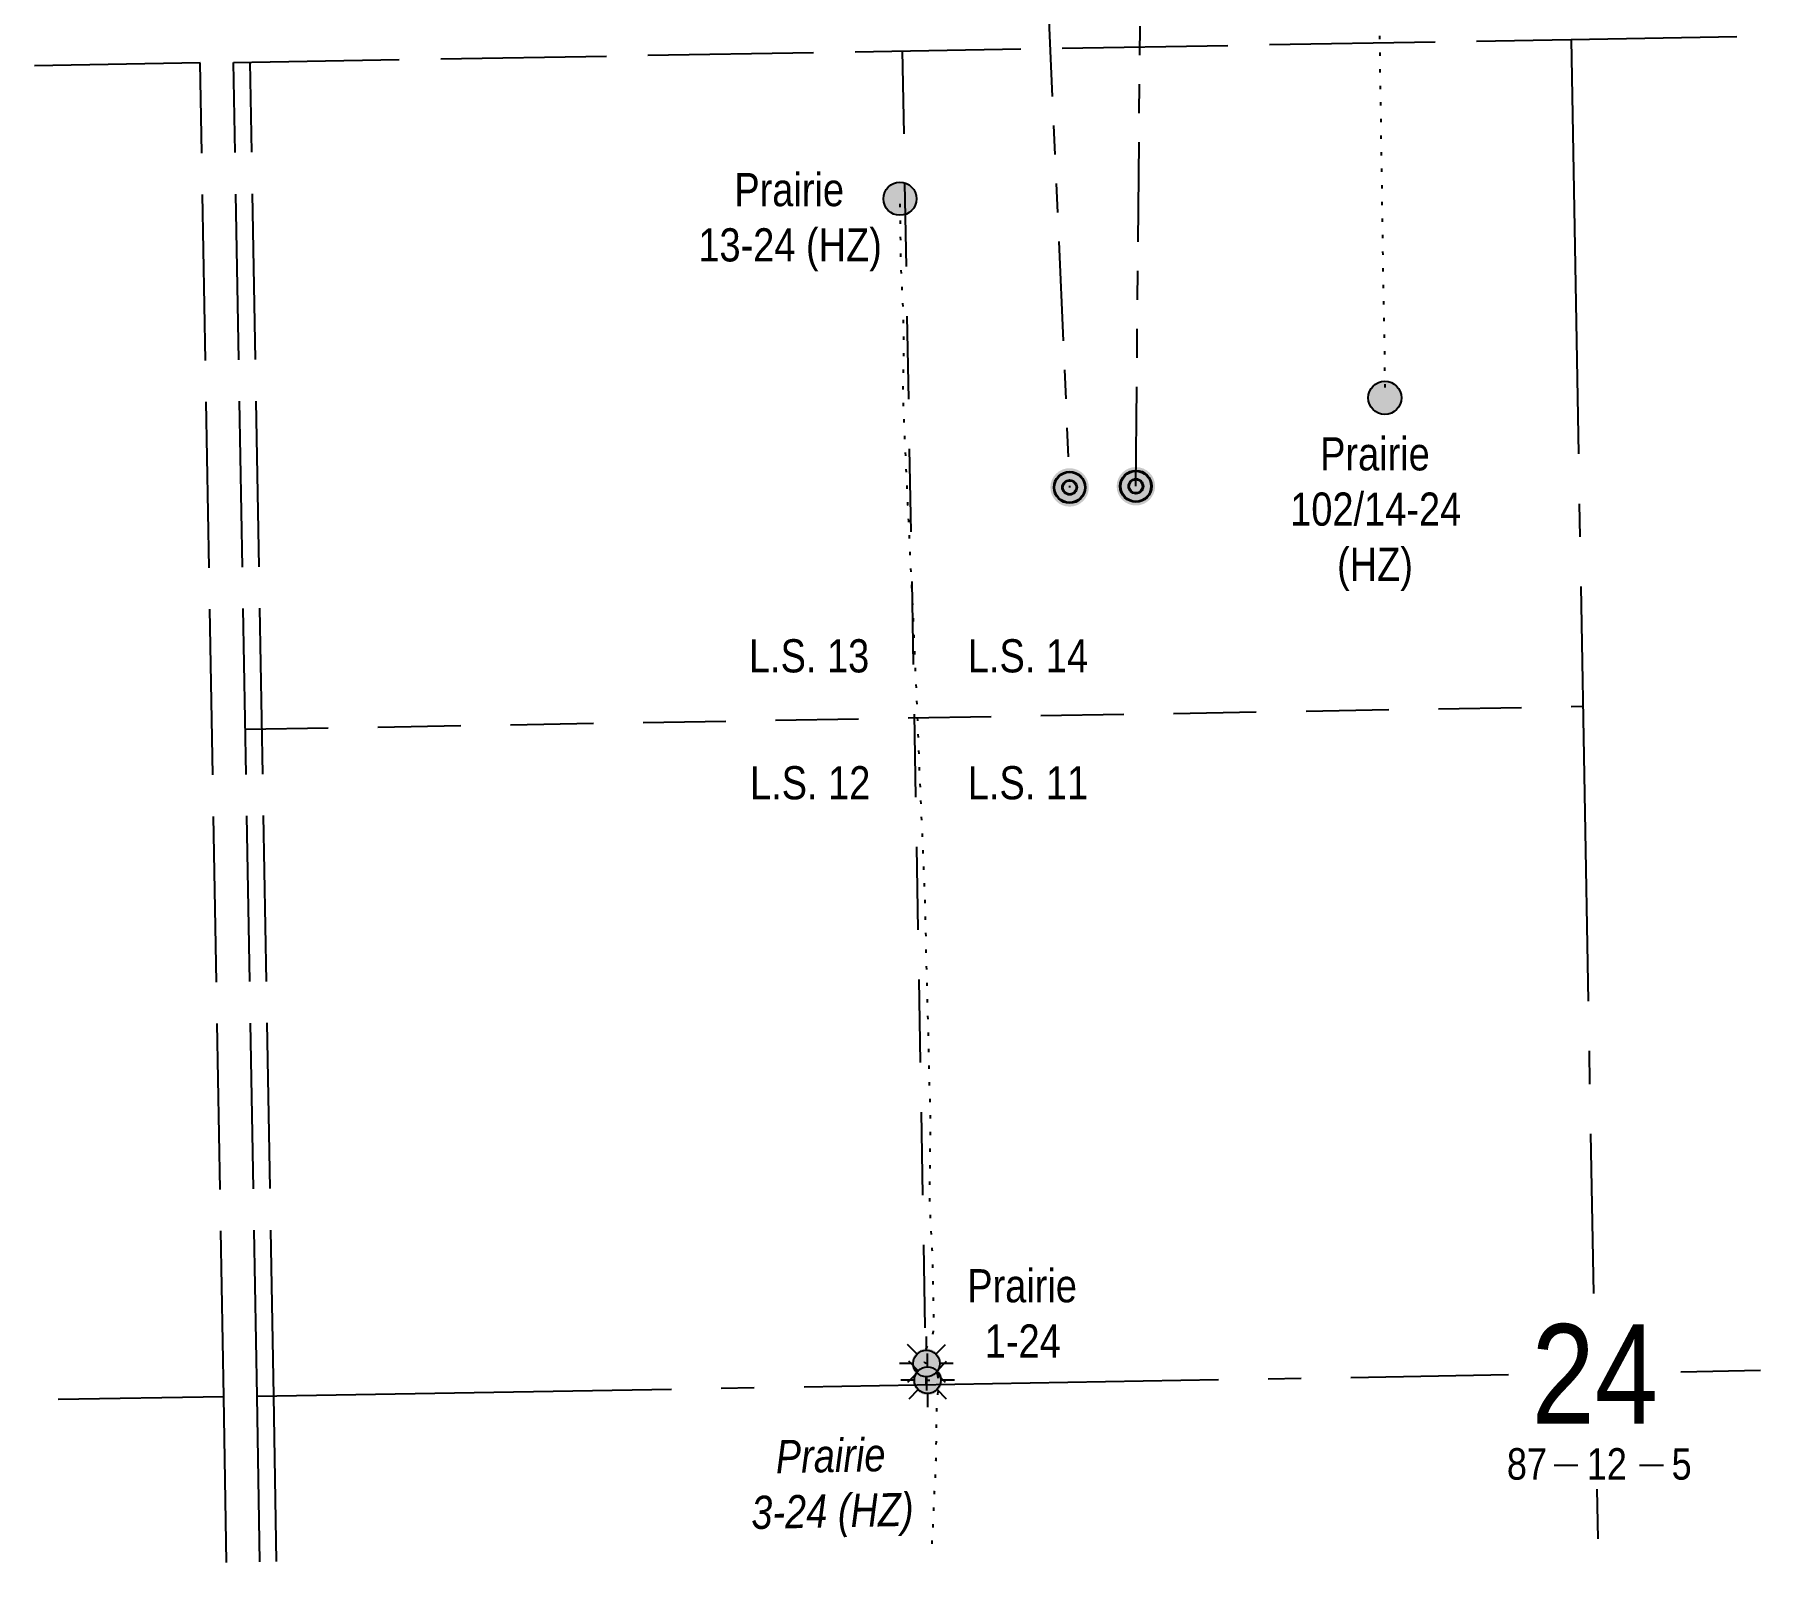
# Model space of a CAD drawing. Extents: x 570482 to 581403, y 6264409 to 6273171.
# Drawn here: x 579267 to 579787, y 6270944 to 6271405 of the extents above; entities that cross this region are included whole.
import ezdxf
from ezdxf.enums import TextEntityAlignment as Align

# ---------------------------------------------------------------- set-up
doc = ezdxf.new("R2010")
doc.units = 0
doc.header["$LTSCALE"] = 5
for name, pattern in [('foc-DOT', [1, 0.2, -0.8]), ('foc-DRILLPATH', [14.75, 6, -1.75, 1.75, -1.75, 1.75, -1.75]), ('foc-LSD', [8, 5, -3]), ('foc-QUARTERLINE', [33, 25, -3, 2, -3]), ('foc-UNSURVEYED', [12.5, 10, -2.5])]:
    doc.linetypes.add(name, pattern=pattern)
for name, color, linetype in [('10', 1, 'Continuous'), ('9', 3, 'Continuous'), ('ABADATA-DRILL', 8, 'foc-DOT'), ('ABADATA-DRILL-T', 8, 'Continuous'), ('DETAIL-HZ-Existing', 8, 'foc-DOT'), ('DRILL-T', 8, 'Continuous'), ('L-MON', 1, 'Continuous'), ('L-QSEC', 8, 'foc-QUARTERLINE'), ('L-SECLBL', 7, 'Continuous'), ('L-SECTION-LSD', 7, 'foc-LSD'), ('L-USEC', 7, 'foc-UNSURVEYED'), ('P-PDRILLPATH', 12, 'foc-DRILLPATH')]:
    doc.layers.add(name, color=color, linetype=linetype)
doc.styles.add('100L', font='ARIALN.TTF', dxfattribs={"height": 11})
doc.styles.add('80L', font='ARIALN.TTF', dxfattribs={"height": 10})
doc.styles.add('SIMPLEX', font='ARIALN.TTF')

# ---------------------------------------------------------------- blocks, each defined once
blk = doc.blocks.new('plbh')
at = {"layer": 'L-MON'}
h = blk.add_hatch(color=255, dxfattribs=at)
h.dxf.hatch_style = 1
edge = h.paths.add_edge_path()
edge.add_arc((0, 0), 1.16, 0, 360)
h = blk.add_hatch(color=256, dxfattribs=at)
h.dxf.hatch_style = 1
h.paths.add_polyline_path([(-0.96, 0, 1), (0.96, 0, 1)])
h.paths.add_polyline_path([(0.91, 0, -1), (-0.91, 0, -1)], flags=16)
h.paths.add_polyline_path([(0.45, 0, -1), (-0.45, 0, -1)], flags=0)
h = blk.add_hatch(color=256, dxfattribs=at)
h.dxf.hatch_style = 1
h.paths.add_polyline_path([(-0.45, 0, 1), (0.45, 0, 1)])
h.paths.add_polyline_path([(0.4, 0, -1), (-0.4, 0, -1)], flags=16)
at = {"layer": 'L-MON', "color": 240}
for radius in [0.96, 0.91, 0.45, 0.4]:
    blk.add_circle((0, 0), radius, dxfattribs=at)
blk = doc.blocks.new('L-SECLBL')
at = {"layer": '9', "color": 7}
for p, q in [((-5.08, -27.83), (-12.29, -27.83)), ((20.7, -27.83), (13.5, -27.83))]:
    blk.add_line(p, q, dxfattribs=at)
at = {"layer": '10', "color": 2, "style": 'SIMPLEX'}
blk.add_attdef('SEC', text='', height=30, dxfattribs=at).set_placement((0, 0), align=Align.MIDDLE)
at = {"layer": '10', "color": 5, "style": '80L'}
blk.add_attdef('TWP', text='', height=9.5, dxfattribs=at).set_placement((-14.43, -27.37), align=Align.MIDDLE_RIGHT)
blk.add_attdef('RGE', text='', height=9.5, dxfattribs=at).set_placement((3.62, -27.37), align=Align.MIDDLE_CENTER)
blk.add_attdef('MER', text='', height=9.5, dxfattribs=at).set_placement((23.17, -27.37), align=Align.MIDDLE_LEFT)
blk = doc.blocks.new('BH-Existing')
at = {"layer": 'ABADATA-DRILL-T'}
h = blk.add_hatch(color=256, dxfattribs=at)
h.dxf.hatch_style = 1
edge = h.paths.add_edge_path()
edge.add_arc((0, 0), 0.5, 0, 360)
blk.add_circle((0, 0), 0.5, dxfattribs=at)
blk = doc.blocks.new('GAS')
h = blk.add_hatch(color=255)
h.dxf.hatch_style = 1
edge = h.paths.add_edge_path()
edge.add_arc((0, 0), 0.9, 0, 360)
for p, q in [((-0.57, 0.57), (-1.14, 1.14)), ((0, 0.81), (0, 1.62)), ((0.57, 0.57), (1.14, 1.14)), ((-0.81, 0), (-1.62, 0)), ((1.62, 0), (0.81, 0)), ((-0.57, -0.57), (-1.14, -1.14)), ((0, -0.81), (0, -1.62)), ((1.14, -1.14), (0.57, -0.57))]:
    blk.add_line(p, q)
blk.add_circle((0, 0), 0.8)

msp = doc.modelspace()

# ---------------------------------------------------------------- linework, layer by layer
at = {"layer": 'ABADATA-DRILL', "flags": 128}
for points in [[(579719.583, 6271784.935), (579719.583, 6271784.935), (579719.813, 6271784.649), (579719.879, 6271784.595), (579719.922, 6271784.701), (579719.939, 6271784.847), (579719.953, 6271784.927), (579720.061, 6271785.039), (579720.164, 6271785.151), (579720.228, 6271785.232), (579720.419, 6271785.425), (579720.7, 6271785.67), (579720.833, 6271785.773), (579720.858, 6271785.793), (579720.888, 6271785.789), (579720.908, 6271785.769), (579720.907, 6271785.569), (579720.743, 6271785.191), (579720.367, 6271784.709), (579719.838, 6271784.115), (579719.201, 6271783.373), (579718.393, 6271782.423), (579717.473, 6271781.287), (579716.519, 6271780.095), (579715.561, 6271778.857), (579714.57, 6271777.504), (579713.461, 6271776.024), (579712.29, 6271774.398), (579711.161, 6271772.652), (579710.004, 6271770.831), (579708.782, 6271768.954), (579707.531, 6271767.066), (579706.201, 6271765.102), (579704.787, 6271763.057), (579703.261, 6271760.914), (579701.712, 6271758.606), (579700.176, 6271756.098), (579698.588, 6271753.474), (579696.965, 6271750.824), (579695.412, 6271748.181), (579694.376, 6271746.297), (579693.907, 6271745.399), (579692.525, 6271742.449), (579691.221, 6271739.29), (579689.916, 6271735.946), (579688.598, 6271732.467), (579687.292, 6271728.863), (579686.014, 6271725.139), (579684.767, 6271721.296), (579683.568, 6271717.344), (579682.39, 6271713.292), (579681.25, 6271709.141), (579680.14, 6271704.901), (579679.098, 6271700.576), (579678.117, 6271696.173), (579677.226, 6271691.736), (579676.426, 6271687.261), (579675.646, 6271682.772), (579674.852, 6271678.277), (579674.042, 6271673.771), (579673.303, 6271669.252), (579672.73, 6271664.676), (579672.388, 6271660.05), (579672.191, 6271655.385), (579672.061, 6271650.687), (579671.955, 6271645.949), (579671.85, 6271641.202), (579671.771, 6271636.44), (579671.759, 6271634.309), (579671.714, 6271629.543), (579671.669, 6271624.806), (579671.65, 6271620.035), (579671.64, 6271615.294), (579671.62, 6271610.528), (579671.585, 6271605.781), (579671.58, 6271601.026), (579671.591, 6271596.265), (579671.546, 6271591.508), (579671.451, 6271586.741), (579671.332, 6271581.973), (579671.212, 6271577.21), (579671.122, 6271572.448), (579671.017, 6271567.695), (579670.908, 6271562.932), (579670.803, 6271558.175), (579670.698, 6271553.422), (579670.603, 6271548.66), (579670.489, 6271543.892), (579670.394, 6271539.124), (579670.374, 6271534.373), (579670.359, 6271529.647), (579670.309, 6271524.891), (579670.295, 6271520.13), (579670.309, 6271515.389), (579670.35, 6271510.614), (579670.4, 6271505.849), (579670.44, 6271501.119), (579670.516, 6271496.335), (579670.611, 6271491.571), (579670.666, 6271486.841), (579670.691, 6271482.091), (579670.736, 6271477.336), (579670.792, 6271472.576), (579670.897, 6271467.822), (579671.032, 6271463.059), (579671.142, 6271458.3), (579671.288, 6271453.552), (579671.493, 6271448.785), (579671.668, 6271444.037), (579671.833, 6271439.294), (579671.968, 6271434.536), (579672.054, 6271429.772), (579672.129, 6271425.007), (579672.229, 6271420.248), (579672.35, 6271415.495), (579672.425, 6271410.74), (579672.47, 6271405.985), (579672.501, 6271401.205), (579672.526, 6271396.44), (579672.606, 6271391.675), (579672.717, 6271386.922), (579672.782, 6271382.172), (579672.812, 6271377.412), (579672.837, 6271372.651), (579672.928, 6271367.892), (579673.042, 6271363.184), (579673.122, 6271358.419), (579673.183, 6271353.665), (579673.258, 6271348.9), (579673.329, 6271344.126), (579673.389, 6271339.371), (579673.449, 6271334.626), (579673.509, 6271329.887), (579673.599, 6271325.117), (579673.729, 6271320.369), (579673.819, 6271315.64), (579673.879, 6271310.915), (579673.938, 6271306.195), (579673.998, 6271301.481), (579674.066, 6271295.181)], [(579535.769, 6271004.044), (579535.769, 6271004.044), (579535.784, 6271004.039), (579535.84, 6271003.98), (579535.558, 6271004.095), (579535.196, 6271004.459), (579535.13, 6271004.823), (579535.154, 6271005.138), (579535.128, 6271005.518), (579535.03, 6271005.966), (579535.069, 6271006.582), (579535.298, 6271007.171), (579535.4, 6271007.333), (579535.41, 6271007.363), (579535.399, 6271007.423), (579535.39, 6271007.603), (579535.474, 6271007.975), (579535.724, 6271008.504), (579536.148, 6271009.172), (579536.643, 6271009.986), (579537.144, 6271011.055), (579537.581, 6271012.353), (579537.882, 6271013.733), (579538.02, 6271015.201), (579538.045, 6271016.652), (579538.054, 6271018.112), (579538.017, 6271019.587), (579537.933, 6271021.25), (579537.875, 6271023.08), (579537.839, 6271025.099), (579537.814, 6271027.329), (579537.791, 6271029.774), (579537.747, 6271032.514), (579537.665, 6271035.423), (579537.541, 6271038.441), (579537.367, 6271041.764), (579537.161, 6271045.211), (579537.065, 6271046.924), (579536.956, 6271048.842), (579536.88, 6271050.541), (579536.823, 6271052.631), (579536.789, 6271056.491), (579536.833, 6271060.502), (579536.885, 6271064.594), (579536.929, 6271068.875), (579537.006, 6271073.242), (579537.058, 6271077.644), (579536.953, 6271082.128), (579536.745, 6271086.785), (579536.597, 6271091.408), (579536.523, 6271096.137), (579536.423, 6271100.891), (579536.308, 6271105.68), (579536.198, 6271110.409), (579536.052, 6271115.242), (579535.918, 6271119.995), (579535.803, 6271124.744), (579535.706, 6271129.633), (579535.62, 6271134.457), (579535.503, 6271139.346), (579535.355, 6271143.964), (579535.201, 6271148.442), (579535.021, 6271153.185), (579534.816, 6271157.977), (579534.6, 6271162.799), (579534.392, 6271167.411), (579534.203, 6271172.158), (579533.996, 6271176.715), (579533.771, 6271181.497), (579533.585, 6271186.344), (579533.428, 6271191.207), (579533.237, 6271196.04), (579533.021, 6271200.881), (579532.831, 6271205.639), (579532.626, 6271210.396), (579532.415, 6271215.233), (579532.209, 6271220.065), (579532.022, 6271224.942), (579531.791, 6271229.769), (579531.534, 6271234.615), (579531.318, 6271239.162), (579531.097, 6271244.024), (579530.874, 6271248.626), (579530.649, 6271253.433), (579530.441, 6271258.095), (579530.21, 6271262.916), (579529.99, 6271267.688), (579529.76, 6271272.445), (579529.534, 6271277.276), (579529.334, 6271282.029), (579529.129, 6271286.506), (579528.908, 6271291.333), (579528.751, 6271296.24), (579528.783, 6271301.142), (579528.902, 6271305.97), (579528.952, 6271310.771), (579528.922, 6271315.532), (579528.817, 6271320.311), (579528.629, 6271325.213), (579528.39, 6271329.964), (579528.143, 6271334.846), (579528.022, 6271339.654), (579528.003, 6271344.37), (579527.949, 6271348.214), (579527.789, 6271355.213)], [(579535.766, 6270999.034), (579535.766, 6270999.034), (579535.801, 6270999.02), (579536.457, 6270998.976), (579537.169, 6270999.139), (579537.79, 6270999.375), (579538.388, 6270999.766), (579538.572, 6271000.379), (579538.51, 6271000.803), (579538.905, 6271001.105), (579538.964, 6271001.116), (579539.021, 6271001.037), (579539.086, 6271000.774), (579539.158, 6271000.33), (579539.219, 6270999.716), (579539.258, 6270998.936), (579539.259, 6270998.046), (579539.243, 6270996.966), (579539.19, 6270995.77), (579539.079, 6270994.422), (579538.95, 6270992.965), (579538.849, 6270991.303), (579538.781, 6270989.511), (579538.732, 6270987.525), (579538.71, 6270985.364), (579538.701, 6270983.049), (579538.676, 6270980.558), (579538.629, 6270977.827), (579538.567, 6270974.87), (579538.481, 6270971.818), (579538.342, 6270968.705), (579538.151, 6270965.406), (579538.002, 6270961.983), (579537.873, 6270958.24), (579537.681, 6270954.431), (579537.443, 6270950.391), (579537.351, 6270947.695)]]:
    msp.add_lwpolyline(points, dxfattribs=at)
at = {"layer": 'L-QSEC'}
for p, q in [((579730.204, 6271403.236), (579736.956, 6271025.174)), ((579763.324, 6271001.561), (579787.357, 6271001.974)), ((579333.875, 6270994.188), (579711.33, 6271000.668)), ((579323.821, 6270994.015), (579273.851, 6270993.169)), ((579738.01, 6270966.136), (579738.278, 6270951.145))]:
    msp.add_line(p, q, dxfattribs=at)
at = {"layer": 'L-SECTION-LSD'}
for p, q in [((579528.487, 6271399.775), (579535.63, 6270997.652)), ((579330.322, 6271195.253), (579733.795, 6271202.176))]:
    msp.add_line(p, q, dxfattribs=at)
at = {"layer": 'L-USEC'}
for p, q in [((579326.77, 6271396.314), (579730.204, 6271403.236)), ((579730.204, 6271403.236), (579780.175, 6271404.094)), ((579316.716, 6271396.141), (579266.744, 6271395.295)), ((579323.821, 6270994.015), (579316.716, 6271396.141)), ((579333.875, 6270994.193), (579326.77, 6271396.314)), ((579338.899, 6270994.274), (579331.795, 6271396.4)), ((579324.703, 6270944.044), (579323.821, 6270994.015)), ((579334.757, 6270944.217), (579333.875, 6270994.193)), ((579339.782, 6270944.303), (579338.899, 6270994.274))]:
    msp.add_line(p, q, dxfattribs=at)
at = {"layer": 'P-PDRILLPATH', "flags": 128}
for points in [[(579623.989, 6272129.182), (579545.825, 6272012.176), (579578.967, 6271268.178)], [(579598.956, 6271268.521), (579605.79, 6272013.204), (579628.979, 6272129.222)]]:
    msp.add_lwpolyline(points, dxfattribs=at)

# ---------------------------------------------------------------- block references
at = {"layer": 'ABADATA-DRILL-T', "xscale": 9.995756799999956, "yscale": 9.995756799999956, "zscale": 9.995756799999956}
for p in [(579527.789, 6271355.213), (579674.066, 6271295.181)]:
    msp.add_blockref('BH-Existing', p, dxfattribs=at)
at = {"layer": 'DRILL-T', "xscale": 5, "yscale": 5, "zscale": 5}
for p in [(579535.784, 6271004.039), (579536.129, 6270998.998)]:
    msp.add_blockref('GAS', p, dxfattribs=at)
at = {"layer": 'L-MON', "xscale": 4.997878399999975, "yscale": 4.997878399999975, "zscale": 4.997878399999975}
for p in [(579578.967, 6271268.178), (579598.956, 6271268.521)]:
    msp.add_blockref('plbh', p, dxfattribs=at)
at = {"layer": 'L-SECLBL', "xscale": 0.99957568, "yscale": 0.99957568, "zscale": 0.99957568}
msp.add_blockref('L-SECLBL', (579737.386, 6271001.116), dxfattribs=at).add_auto_attribs({'SEC': '24', 'TWP': '87', 'RGE': '12', 'MER': '5'})

# ---------------------------------------------------------------- texts
at = {"layer": 'DETAIL-HZ-Existing', "char_height": 9.99576, "attachment_point": 1, "style": '80L'}
for s, width, insert in [('\\pi11.537;Prairie\\P\\pi0.67526;13-24 (HZ)', 54.7794, (579466.308, 6271362.967)), ('\\pi9.7123;Prairie\\P\\pi0.67448;102/14-24\\P\\pi14.816;(HZ)', 51.13001, (579644.829, 6271283.301)), ('\\pi0.4967;Prairie\\P\\pi5.7878;1-24', 32.69891, (579547.595, 6271032.475))]:
    msp.add_mtext_dynamic_manual_height_columns(s, width=width, gutter_width=50, heights=[0], dxfattribs=dict(at, insert=insert))
at = {"layer": 'DETAIL-HZ-Existing', "insert": (579478.944, 6270980.69), "char_height": 9.99576, "attachment_point": 1, "rotation": 1.16266, "style": '80L'}
msp.add_mtext_dynamic_manual_height_columns('\\pi11.285;{\\fArial Narrow|b0|i1|c0|p34;Prairie\\P\\pi3.5594;3-24 (HZ)}', width=54.81351, gutter_width=50, heights=[0], dxfattribs=at)
at = {"layer": 'L-SECTION-LSD', "attachment_point": 1, "style": '100L', "bg_fill": 3, "box_fill_scale": 1.5, "bg_fill_color": 256, "bg_fill_transparency": 0}
for s, width, insert, char_height in [('\\pi1.9036;L.S. 13', 36.83422, (579480.327, 6271222.399), 9.99576), ('L.S. 14', 36.9982, (579548.258, 6271222.399), 9.9958), ('\\pi2.2425;L.S. 12', 37.11172, (579480.327, 6271184.131), 9.99576), ('L.S. 11', 36.4495, (579548.258, 6271184.131), 9.9958)]:
    msp.add_mtext_dynamic_manual_height_columns(s, width=width, gutter_width=55, heights=[0], dxfattribs=dict(at, insert=insert, char_height=char_height))

doc.saveas('drawing.dxf')
